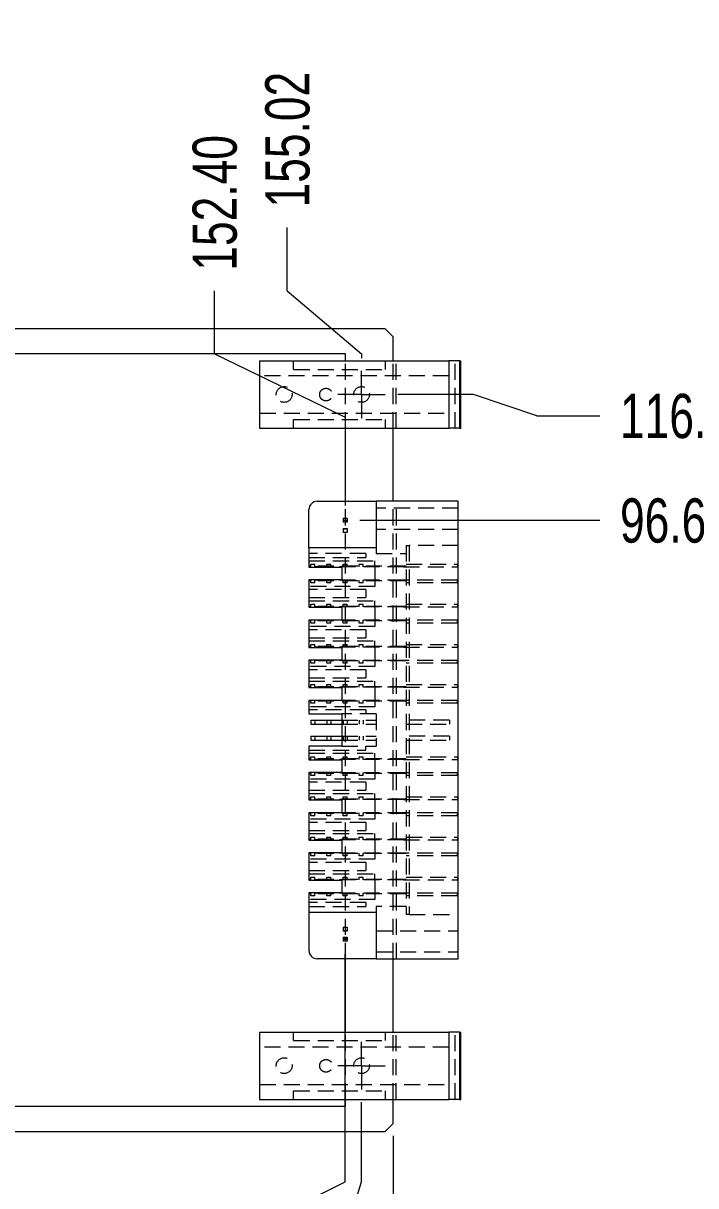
# Model space of a CAD drawing. Header units: millimetres. Extents: x 40 to 355, y 57 to 279.
# Drawn here: x 147.3 to 200.5, y 108.8 to 200.8 of the extents above; entities that cross this region are included whole.
import ezdxf

# ---------------------------------------------------------------- set-up
doc = ezdxf.new("R2010")
doc.units = ezdxf.units.MM
doc.linetypes.add('CENTERX2', pattern=[20.32, 12.7, -2.54, 2.54, -2.54])
doc.linetypes.add('HIDDEN', pattern=[1.905, 1.27, -0.635])
doc.styles.add('SLDTEXTSTYLE0', font='TXT', dxfattribs={"width": 0.75})
doc.dimstyles.new('SLDDIMSTYLE1', dxfattribs={"dimtxt": 3.5, "dimasz": 6, "dimexe": 0, "dimexo": 0.0625, "dimgap": 0.875, "dimtad": 0, "dimtih": 1, "dimtoh": 1, "dimlfac": 2, "dimrnd": 1e-09, "dimzin": 4, "dimdsep": 46, "dimtxsty": 'SLDTEXTSTYLE0', "dimblk1": 'NONE', "dimblk2": 'NONE', "dimsah": 1, "dimcen": 0.09, "dimadec": 0, "dimazin": 0, "dimtfac": 1, "dimtofl": 0, "dimtmove": 0, "dimatfit": 3, "dimldrblk": 'NONE', "dimfxl": 1, "dimtolj": 1, "dimtzin": 12, "dimarcsym": 0})
doc.dimstyles.new('SLDDIMSTYLE2', dxfattribs={"dimtxt": 3.5, "dimasz": 6, "dimexe": 0, "dimexo": 0.0625, "dimgap": 0.875, "dimtad": 0, "dimtih": 1, "dimtoh": 1, "dimlfac": 2, "dimrnd": 1e-09, "dimzin": 12, "dimdsep": 46, "dimtxsty": 'SLDTEXTSTYLE0', "dimblk1": 'NONE', "dimblk2": 'NONE', "dimsah": 1, "dimcen": 0.09, "dimadec": 0, "dimazin": 0, "dimtfac": 1, "dimtofl": 0, "dimtmove": 0, "dimatfit": 3, "dimldrblk": 'NONE', "dimfxl": 1, "dimtolj": 1, "dimtzin": 12, "dimarcsym": 0})

# ---------------------------------------------------------------- blocks, each defined once
blk = doc.blocks.new('*D8')
at = {"color": 7, "linetype": 'Continuous', "lineweight": 0, "transparency": 16777216}
for p, q in [((162.447, 174.645), (162.447, 179.645)), ((162.447, 174.645), (172.779, 169.645)), ((172.779, 169.645), (172.779, 162.647))]:
    blk.add_line(p, q, dxfattribs=at)
at = {"color": 7, "linetype": 'Continuous', "lineweight": 0, "transparency": 16777216, "insert": (160.713, 181.233), "char_height": 3.5, "attachment_point": 1, "rotation": 90, "style": 'SLDTEXTSTYLE0'}
blk.add_mtext('152.40', dxfattribs=at)
blk = doc.blocks.new('_NONE')
blk = doc.blocks.new('*D9')
at = {"color": 7, "linetype": 'Continuous', "lineweight": 0, "transparency": 16777216}
for p, q in [((172.779, 109.145), (172.779, 127.189)), ((162.764, 104.145), (172.779, 109.145)), ((162.764, 104.145), (162.764, 99.145))]:
    blk.add_line(p, q, dxfattribs=at)
at = {"color": 7, "linetype": 'Continuous', "lineweight": 0, "transparency": 16777216, "insert": (161.03, 83.336), "char_height": 3.5, "attachment_point": 1, "rotation": 90, "style": 'SLDTEXTSTYLE0'}
blk.add_mtext('152.40', dxfattribs=at)
blk = doc.blocks.new('*D10')
at = {"color": 7, "linetype": 'Continuous', "lineweight": 0, "transparency": 16777216}
for p, q in [((168.199, 179.645), (168.199, 184.645)), ((168.199, 179.645), (174.088, 174.645)), ((174.088, 174.645), (174.088, 174.318))]:
    blk.add_line(p, q, dxfattribs=at)
at = {"color": 7, "linetype": 'Continuous', "lineweight": 0, "transparency": 16777216, "insert": (166.465, 186.233), "char_height": 3.5, "attachment_point": 1, "rotation": 90, "style": 'SLDTEXTSTYLE0'}
blk.add_mtext('155.02', dxfattribs=at)
blk = doc.blocks.new('*D11')
at = {"color": 7, "linetype": 'Continuous', "lineweight": 0, "transparency": 16777216}
for p, q in [((174.088, 109.145), (174.088, 115.467)), ((172.485, 104.145), (174.088, 109.145)), ((172.485, 104.145), (172.485, 99.145))]:
    blk.add_line(p, q, dxfattribs=at)
at = {"color": 7, "linetype": 'Continuous', "lineweight": 0, "transparency": 16777216, "insert": (170.751, 83.336), "char_height": 3.5, "attachment_point": 1, "rotation": 90, "style": 'SLDTEXTSTYLE0'}
blk.add_mtext('155.02', dxfattribs=at)
blk = doc.blocks.new('*D12')
at = {"color": 7, "linetype": 'Continuous', "lineweight": 0, "transparency": 16777216}
blk.add_line((176.588, 112.78), (176.588, 99.145), dxfattribs=at)
at = {"color": 7, "linetype": 'Continuous', "lineweight": 0, "transparency": 16777216, "insert": (174.854, 83.336), "char_height": 3.5, "attachment_point": 1, "rotation": 90, "style": 'SLDTEXTSTYLE0'}
blk.add_mtext('160.02', dxfattribs=at)
blk = doc.blocks.new('*D17')
at = {"color": 7, "linetype": 'Continuous', "lineweight": 0, "transparency": 16777216}
blk.add_line((173.938, 161.489), (192.951, 161.489), dxfattribs=at)
at = {"color": 7, "linetype": 'Continuous', "lineweight": 0, "transparency": 16777216, "insert": (194.539, 163.223), "char_height": 3.5, "attachment_point": 1, "style": 'SLDTEXTSTYLE0'}
blk.add_mtext('96.69', dxfattribs=at)
blk = doc.blocks.new('*D18')
at = {"color": 7, "linetype": 'Continuous', "lineweight": 0, "transparency": 16777216}
for p, q in [((182.951, 171.443), (176.963, 171.443)), ((187.951, 169.76), (182.951, 171.443)), ((187.951, 169.76), (192.951, 169.76))]:
    blk.add_line(p, q, dxfattribs=at)
at = {"color": 7, "linetype": 'Continuous', "lineweight": 0, "transparency": 16777216, "insert": (194.539, 171.494), "char_height": 3.5, "attachment_point": 1, "style": 'SLDTEXTSTYLE0'}
blk.add_mtext('116.60', dxfattribs=at)
blk = doc.blocks.new('SW_CENTERMARKSYMBOL_0')
at = {"color": 0, "linetype": 'Continuous', "lineweight": 0}
for p, q in [((0, 1.25), (0, 1.875)), ((0, 0), (0, 1.25)), ((-1.25, 0), (-1.875, 0)), ((0, 0), (-1.25, 0)), ((0, 0), (0, -1.25)), ((0, 0), (1.25, 0)), ((1.25, 0), (1.875, 0)), ((0, -1.25), (0, -1.875))]:
    blk.add_line(p, q, dxfattribs=at)
blk = doc.blocks.new('SW_CENTERMARKSYMBOL_1')
at = {"color": 0, "linetype": 'Continuous', "lineweight": 0}
for p, q in [((0, 1.25), (0, 1.875)), ((0, 0), (0, 1.25)), ((-1.25, 0), (-1.875, 0)), ((0, 0), (-1.25, 0)), ((0, 0), (0, -1.25)), ((0, 0), (1.25, 0)), ((1.25, 0), (1.875, 0)), ((0, -1.25), (0, -1.875))]:
    blk.add_line(p, q, dxfattribs=at)

msp = doc.modelspace()

# ---------------------------------------------------------------- linework, layer by layer
at = {"color": 7, "linetype": 'Continuous', "lineweight": 15}
for p, q in [((175.9534, 176.6455), (113.4434, 176.6455)), ((175.9534, 176.6455), (176.5884, 176.0105)), ((176.5884, 174.1055), (176.5884, 176.0105)), ((172.8236, 174.6455), (114.0784, 174.6455)), ((166.0234, 174.1055), (180.9984, 174.1055)), ((166.0234, 174.1055), (166.0234, 168.7805)), ((172.8236, 174.1055), (172.8236, 174.6455)), ((180.9984, 174.1055), (180.9984, 168.7805)), ((181.838, 174.1055), (180.9984, 174.1055)), ((181.838, 174.1055), (181.838, 168.7805)), ((181.9484, 168.7805), (181.9484, 174.1055)), ((166.0234, 168.7805), (180.9984, 168.7805)), ((172.8236, 162.993), (172.8236, 168.7805)), ((176.5884, 162.993), (176.5884, 168.7805)), ((181.838, 168.7805), (180.9984, 168.7805)), ((170.5823, 162.993), (175.2305, 162.993)), ((175.2305, 162.993), (175.2305, 159.31)), ((181.7329, 162.993), (175.2305, 162.993)), ((181.7329, 126.798), (181.7329, 162.993)), ((169.9219, 159.31), (169.9219, 162.3326)), ((169.9219, 159.31), (169.9219, 157.786)), ((175.2305, 159.31), (169.9219, 159.31)), ((169.9219, 157.786), (172.5254, 157.786)), ((172.5254, 157.786), (172.5254, 156.77)), ((169.9219, 156.77), (169.9219, 154.611)), ((172.5254, 156.77), (169.9219, 156.77)), ((169.9219, 154.611), (172.5254, 154.611)), ((172.5254, 154.611), (172.5254, 153.595)), ((169.9219, 153.595), (169.9219, 151.436)), ((172.5254, 153.595), (169.9219, 153.595)), ((169.9219, 151.436), (172.5254, 151.436)), ((172.5254, 151.436), (172.5254, 150.42)), ((169.9219, 150.42), (169.9219, 148.261)), ((172.5254, 150.42), (169.9219, 150.42)), ((169.9219, 148.261), (172.5254, 148.261)), ((172.5254, 148.261), (172.5254, 147.245)), ((169.9219, 147.245), (169.9219, 146.1655)), ((172.5254, 147.245), (169.9219, 147.245)), ((169.9219, 146.1655), (172.5254, 146.1655)), ((170.0806, 145.6892), (170.0806, 145.3717)), ((170.0806, 145.6892), (172.5254, 145.6892)), ((170.0806, 145.3717), (172.5254, 145.3717)), ((172.5254, 146.1655), (172.5254, 143.6255)), ((170.0806, 144.4192), (170.0806, 144.1017)), ((170.0806, 144.4192), (172.5254, 144.4192)), ((169.9219, 143.6255), (169.9219, 142.546)), ((172.5254, 143.6255), (169.9219, 143.6255)), ((170.0806, 144.1017), (172.5254, 144.1017)), ((169.9219, 142.546), (172.5254, 142.546)), ((172.5254, 142.546), (172.5254, 141.53)), ((169.9219, 141.53), (169.9219, 139.371)), ((172.5254, 141.53), (169.9219, 141.53)), ((169.9219, 139.371), (172.5254, 139.371)), ((172.5254, 139.371), (172.5254, 138.355)), ((169.9219, 138.355), (169.9219, 136.196)), ((172.5254, 138.355), (169.9219, 138.355)), ((169.9219, 136.196), (172.5254, 136.196)), ((172.5254, 136.196), (172.5254, 135.18)), ((169.9219, 135.18), (169.9219, 133.021)), ((172.5254, 135.18), (169.9219, 135.18)), ((169.9219, 133.021), (172.5254, 133.021)), ((172.5254, 133.021), (172.5254, 132.005)), ((169.9219, 132.005), (169.9219, 130.481)), ((172.5254, 132.005), (169.9219, 132.005)), ((169.9219, 130.481), (175.2305, 130.481)), ((169.9219, 130.481), (169.9219, 127.4584)), ((175.2305, 130.481), (175.2305, 126.798)), ((175.2305, 126.798), (170.5823, 126.798)), ((172.8236, 121.0041), (172.8236, 126.798)), ((175.2305, 126.798), (181.7329, 126.798)), ((176.5884, 121.0041), (176.5884, 126.798)), ((166.0234, 121.0041), (166.0234, 115.6791)), ((166.0234, 121.0041), (180.9984, 121.0041)), ((180.9984, 121.0041), (180.9984, 115.6791)), ((181.838, 121.0041), (180.9984, 121.0041)), ((181.838, 121.0041), (181.838, 115.6791)), ((181.9484, 115.6791), (181.9484, 121.0041)), ((101.5149, 115.1455), (172.8236, 115.1455)), ((166.0234, 115.6791), (180.9984, 115.6791)), ((172.8236, 115.1455), (172.8236, 115.6791)), ((176.5884, 113.7805), (176.5884, 115.6791)), ((181.838, 115.6791), (180.9984, 115.6791)), ((101.8284, 113.1455), (175.9534, 113.1455)), ((176.5884, 113.7805), (175.9534, 113.1455))]:
    msp.add_line(p, q, dxfattribs=at)
at = {"color": 7, "linetype": 'HIDDEN', "lineweight": 0}
for p, q in [((168.7134, 173.4305), (168.7134, 174.1055)), ((172.8236, 168.7805), (172.8236, 174.1055)), ((175.9634, 174.1055), (175.9634, 173.4305)), ((176.5884, 168.7805), (176.5884, 174.1055)), ((176.8384, 168.7805), (176.8384, 174.1055)), ((181.4984, 168.7805), (181.4984, 174.1055)), ((180.9984, 172.908), (166.0234, 172.908)), ((168.7134, 173.4305), (175.9634, 173.4305)), ((166.0234, 169.958), (180.9984, 169.958)), ((168.7134, 168.7805), (168.7134, 169.4555)), ((168.7134, 169.4555), (175.9634, 169.4555)), ((175.9634, 169.4555), (175.9634, 168.7805)), ((172.8236, 126.798), (172.8236, 162.993)), ((176.5884, 126.798), (176.5884, 162.993)), ((176.8434, 126.798), (176.8434, 162.993)), ((181.7329, 162.4469), (175.2305, 162.4469)), ((172.6206, 161.6468), (172.6206, 161.3303)), ((172.6206, 161.6468), (172.9381, 161.6468)), ((172.6206, 161.3674), (172.9381, 161.3674)), ((172.9381, 161.3303), (172.6206, 161.3303)), ((172.9381, 161.6468), (172.9381, 161.3303)), ((172.6206, 160.8457), (172.6206, 160.5292)), ((172.6206, 160.8457), (172.9381, 160.8457)), ((172.6206, 160.8086), (172.9381, 160.8086)), ((172.9381, 160.5292), (172.6206, 160.5292)), ((172.9381, 160.8457), (172.9381, 160.5292)), ((181.7329, 160.7705), (175.2305, 160.7705)), ((175.2305, 159.31), (175.2305, 158.8655)), ((177.6054, 159.5005), (177.8594, 159.5005)), ((177.6054, 159.5005), (177.6054, 130.2905)), ((177.8594, 159.5005), (177.8594, 130.2905)), ((181.7329, 159.5005), (177.8594, 159.5005)), ((174.4177, 158.8655), (169.9219, 158.8655)), ((169.9219, 158.548), (174.4177, 158.548)), ((169.9219, 158.294), (175.1289, 158.294)), ((174.4177, 158.8655), (174.4177, 158.548)), ((175.1289, 157.805), (175.1289, 158.294)), ((175.2305, 158.8655), (177.6054, 158.8655)), ((177.6054, 157.8482), (169.9219, 157.8482)), ((170.0806, 157.8482), (170.0806, 158.0209)), ((170.0806, 158.0209), (170.3981, 158.0209)), ((170.0806, 157.805), (170.0806, 157.8482)), ((177.4149, 157.805), (170.0806, 157.805)), ((170.3981, 157.805), (170.3981, 158.0209)), ((171.3506, 158.0209), (171.6681, 158.0209)), ((171.3506, 157.805), (171.3506, 158.0209)), ((171.6681, 157.805), (171.6681, 158.0209)), ((172.6206, 158.0209), (172.9381, 158.0209)), ((172.6206, 157.805), (172.6206, 158.0209)), ((172.9381, 157.805), (172.9381, 158.0209)), ((173.8906, 157.805), (173.8906, 158.0209)), ((173.8906, 158.0209), (174.2081, 158.0209)), ((174.2081, 157.805), (174.2081, 158.0209)), ((175.1289, 157.805), (175.1289, 156.7509)), ((177.4149, 157.805), (177.4149, 157.8482)), ((177.4149, 157.805), (181.6694, 157.805)), ((177.6054, 158.0209), (181.6694, 158.0209)), ((181.6694, 158.0209), (181.6694, 157.805)), ((177.6054, 156.7078), (169.9219, 156.7078)), ((177.4149, 156.7509), (170.0806, 156.7509)), ((170.0806, 156.7509), (170.0806, 156.7078)), ((170.0806, 156.535), (170.0806, 156.7078)), ((170.3981, 156.535), (170.0806, 156.535)), ((170.3981, 156.535), (170.3981, 156.7509)), ((171.3506, 156.535), (171.3506, 156.7509)), ((171.6681, 156.535), (171.3506, 156.535)), ((171.6681, 156.535), (171.6681, 156.7509)), ((172.6206, 156.535), (172.6206, 156.7509)), ((172.9381, 156.535), (172.6206, 156.535)), ((172.9381, 156.535), (172.9381, 156.7509)), ((173.8906, 156.535), (173.8906, 156.7509)), ((174.2081, 156.535), (173.8906, 156.535)), ((174.2081, 156.535), (174.2081, 156.7509)), ((175.1289, 156.7509), (175.1289, 156.262)), ((177.4149, 156.7078), (177.4149, 156.7509)), ((181.6694, 156.7509), (177.4149, 156.7509)), ((181.6694, 156.535), (177.6054, 156.535)), ((181.6694, 156.535), (181.6694, 156.7509)), ((175.1289, 156.262), (169.9219, 156.262)), ((174.4177, 156.008), (169.9219, 156.008)), ((174.4177, 156.008), (174.4177, 155.373)), ((169.9219, 155.373), (174.4177, 155.373)), ((169.9219, 155.119), (175.1289, 155.119)), ((177.6054, 154.6732), (169.9219, 154.6732)), ((170.0806, 154.6732), (170.0806, 154.8459)), ((170.0806, 154.8459), (170.3981, 154.8459)), ((170.0806, 154.63), (170.0806, 154.6732)), ((177.4149, 154.63), (170.0806, 154.63)), ((170.3981, 154.63), (170.3981, 154.8459)), ((171.3506, 154.63), (171.3506, 154.8459)), ((171.3506, 154.8459), (171.6681, 154.8459)), ((171.6681, 154.63), (171.6681, 154.8459)), ((172.6206, 154.63), (172.6206, 154.8459)), ((172.6206, 154.8459), (172.9381, 154.8459)), ((172.9381, 154.63), (172.9381, 154.8459)), ((173.8906, 154.63), (173.8906, 154.8459)), ((173.8906, 154.8459), (174.2081, 154.8459)), ((174.2081, 154.63), (174.2081, 154.8459)), ((175.1289, 154.63), (175.1289, 155.119)), ((175.1289, 154.63), (175.1289, 153.5759)), ((177.4149, 154.63), (177.4149, 154.6732)), ((177.4149, 154.63), (181.6694, 154.63)), ((177.6054, 154.8459), (181.6694, 154.8459)), ((181.6694, 154.8459), (181.6694, 154.63)), ((177.6054, 153.5328), (169.9219, 153.5328)), ((175.1289, 153.087), (169.9219, 153.087)), ((174.4177, 152.833), (169.9219, 152.833)), ((177.4149, 153.5759), (170.0806, 153.5759)), ((170.0806, 153.5759), (170.0806, 153.5328)), ((170.0806, 153.36), (170.0806, 153.5328)), ((170.3981, 153.36), (170.0806, 153.36)), ((170.3981, 153.36), (170.3981, 153.5759)), ((171.3506, 153.36), (171.3506, 153.5759)), ((171.6681, 153.36), (171.3506, 153.36)), ((171.6681, 153.36), (171.6681, 153.5759)), ((172.6206, 153.36), (172.6206, 153.5759)), ((172.9381, 153.36), (172.6206, 153.36)), ((172.9381, 153.36), (172.9381, 153.5759)), ((173.8906, 153.36), (173.8906, 153.5759)), ((174.2081, 153.36), (173.8906, 153.36)), ((174.2081, 153.36), (174.2081, 153.5759)), ((174.4177, 152.833), (174.4177, 152.198)), ((175.1289, 153.5759), (175.1289, 153.087)), ((177.4149, 153.5328), (177.4149, 153.5759)), ((181.6694, 153.5759), (177.4149, 153.5759)), ((181.6694, 153.36), (177.6054, 153.36)), ((181.6694, 153.36), (181.6694, 153.5759)), ((169.9219, 152.198), (174.4177, 152.198)), ((169.9219, 151.944), (175.1289, 151.944)), ((175.1289, 151.455), (175.1289, 151.944)), ((177.6054, 151.4982), (169.9219, 151.4982)), ((170.0806, 151.4982), (170.0806, 151.6709)), ((170.0806, 151.6709), (170.3981, 151.6709)), ((170.0806, 151.455), (170.0806, 151.4982)), ((177.4149, 151.455), (170.0806, 151.455)), ((170.3981, 151.455), (170.3981, 151.6709)), ((171.3506, 151.455), (171.3506, 151.6709)), ((171.3506, 151.6709), (171.6681, 151.6709)), ((171.6681, 151.455), (171.6681, 151.6709)), ((172.6206, 151.6709), (172.9381, 151.6709)), ((172.6206, 151.455), (172.6206, 151.6709)), ((172.9381, 151.455), (172.9381, 151.6709)), ((173.8906, 151.455), (173.8906, 151.6709)), ((173.8906, 151.6709), (174.2081, 151.6709)), ((174.2081, 151.455), (174.2081, 151.6709)), ((175.1289, 151.455), (175.1289, 150.4009)), ((177.4149, 151.455), (177.4149, 151.4982)), ((177.4149, 151.455), (181.6694, 151.455)), ((177.6054, 151.6709), (181.6694, 151.6709)), ((181.6694, 151.6709), (181.6694, 151.455)), ((177.6054, 150.3578), (169.9219, 150.3578)), ((175.1289, 149.912), (169.9219, 149.912)), ((177.4149, 150.4009), (170.0806, 150.4009)), ((170.0806, 150.4009), (170.0806, 150.3578)), ((170.0806, 150.185), (170.0806, 150.3578)), ((170.3981, 150.185), (170.0806, 150.185)), ((170.3981, 150.185), (170.3981, 150.4009)), ((171.3506, 150.185), (171.3506, 150.4009)), ((171.6681, 150.185), (171.3506, 150.185)), ((171.6681, 150.185), (171.6681, 150.4009)), ((172.6206, 150.185), (172.6206, 150.4009)), ((172.9381, 150.185), (172.6206, 150.185)), ((172.9381, 150.185), (172.9381, 150.4009)), ((173.8906, 150.185), (173.8906, 150.4009)), ((174.2081, 150.185), (173.8906, 150.185)), ((174.2081, 150.185), (174.2081, 150.4009)), ((175.1289, 150.4009), (175.1289, 149.912)), ((177.4149, 150.3578), (177.4149, 150.4009)), ((181.6694, 150.4009), (177.4149, 150.4009)), ((181.6694, 150.185), (177.6054, 150.185)), ((181.6694, 150.185), (181.6694, 150.4009)), ((174.4177, 149.658), (169.9219, 149.658)), ((169.9219, 149.023), (174.4177, 149.023)), ((174.4177, 149.658), (174.4177, 149.023)), ((169.9219, 148.769), (175.1289, 148.769)), ((177.6054, 148.3232), (169.9219, 148.3232)), ((170.0806, 148.4959), (170.3981, 148.4959)), ((170.0806, 148.3232), (170.0806, 148.4959)), ((170.0806, 148.28), (170.0806, 148.3232)), ((177.4149, 148.28), (170.0806, 148.28)), ((170.3981, 148.28), (170.3981, 148.4959)), ((171.3506, 148.4959), (171.6681, 148.4959)), ((171.3506, 148.28), (171.3506, 148.4959)), ((171.6681, 148.28), (171.6681, 148.4959)), ((172.6206, 148.4959), (172.9381, 148.4959)), ((172.6206, 148.28), (172.6206, 148.4959)), ((172.9381, 148.28), (172.9381, 148.4959)), ((173.8906, 148.4959), (174.2081, 148.4959)), ((173.8906, 148.28), (173.8906, 148.4959)), ((174.2081, 148.28), (174.2081, 148.4959)), ((175.1289, 148.28), (175.1289, 148.769)), ((175.1289, 148.28), (175.1289, 147.2259)), ((177.4149, 148.28), (177.4149, 148.3232)), ((177.4149, 148.28), (181.6694, 148.28)), ((177.6054, 148.4959), (181.6694, 148.4959)), ((181.6694, 148.4959), (181.6694, 148.28)), ((177.6054, 147.1828), (169.9219, 147.1828)), ((177.4149, 147.2259), (170.0806, 147.2259)), ((170.0806, 147.2259), (170.0806, 147.1828)), ((170.0806, 147.01), (170.0806, 147.1828)), ((170.3981, 147.01), (170.3981, 147.2259)), ((171.3506, 147.01), (171.3506, 147.2259)), ((171.6681, 147.01), (171.6681, 147.2259)), ((172.6206, 147.01), (172.6206, 147.2259)), ((172.9381, 147.01), (172.9381, 147.2259)), ((173.8906, 147.01), (173.8906, 147.2259)), ((174.2081, 147.01), (174.2081, 147.2259)), ((175.1289, 147.2259), (175.1289, 146.737)), ((177.4149, 147.1828), (177.4149, 147.2259)), ((181.6694, 147.2259), (177.4149, 147.2259)), ((181.6694, 147.01), (181.6694, 147.2259)), ((175.1289, 146.737), (169.9219, 146.737)), ((174.4177, 146.483), (169.9219, 146.483)), ((170.3981, 147.01), (170.0806, 147.01)), ((171.6681, 147.01), (171.3506, 147.01)), ((172.9381, 147.01), (172.6206, 147.01)), ((174.2081, 147.01), (173.8906, 147.01)), ((174.4177, 146.483), (174.4177, 146.1655)), ((181.6694, 147.01), (177.6054, 147.01)), ((170.3981, 145.6892), (170.3981, 145.3717)), ((171.3506, 145.6892), (171.3506, 145.3717)), ((171.6681, 145.6892), (171.6681, 145.3717)), ((175.2305, 146.1655), (172.5254, 146.1655)), ((172.5254, 145.6892), (175.2305, 145.6892)), ((172.5254, 145.3717), (175.2305, 145.3717)), ((172.6206, 145.6892), (172.6206, 145.3717)), ((172.9381, 145.6892), (172.9381, 145.3717)), ((173.8906, 145.6892), (173.8906, 145.3717)), ((174.2081, 145.6892), (174.2081, 145.3717)), ((175.2305, 146.1655), (175.2305, 143.6255)), ((181.0344, 145.6892), (177.6054, 145.6892)), ((177.6054, 145.3717), (181.0344, 145.3717)), ((181.0344, 145.6892), (181.0344, 145.3717)), ((170.3981, 144.4192), (170.3981, 144.1017)), ((171.3506, 144.4192), (171.3506, 144.1017)), ((171.6681, 144.4192), (171.6681, 144.1017)), ((172.5254, 144.4192), (175.2305, 144.4192)), ((172.6206, 144.4192), (172.6206, 144.1017)), ((172.9381, 144.4192), (172.9381, 144.1017)), ((173.8906, 144.4192), (173.8906, 144.1017)), ((174.2081, 144.4192), (174.2081, 144.1017)), ((181.0344, 144.4192), (177.6054, 144.4192)), ((181.0344, 144.4192), (181.0344, 144.1017)), ((172.5254, 144.1017), (175.2305, 144.1017)), ((172.5254, 143.6255), (175.2305, 143.6255)), ((174.4177, 143.308), (174.4177, 143.6255)), ((177.6054, 144.1017), (181.0344, 144.1017)), ((169.9219, 143.308), (174.4177, 143.308)), ((169.9219, 143.054), (175.1289, 143.054)), ((177.6054, 142.6082), (169.9219, 142.6082)), ((170.0806, 142.7809), (170.3981, 142.7809)), ((170.0806, 142.6082), (170.0806, 142.7809)), ((170.0806, 142.565), (170.0806, 142.6082)), ((177.4149, 142.565), (170.0806, 142.565)), ((170.3981, 142.565), (170.3981, 142.7809)), ((171.3506, 142.565), (171.3506, 142.7809)), ((171.3506, 142.7809), (171.6681, 142.7809)), ((171.6681, 142.565), (171.6681, 142.7809)), ((172.6206, 142.565), (172.6206, 142.7809)), ((172.6206, 142.7809), (172.9381, 142.7809)), ((172.9381, 142.565), (172.9381, 142.7809)), ((173.8906, 142.7809), (174.2081, 142.7809)), ((173.8906, 142.565), (173.8906, 142.7809)), ((174.2081, 142.565), (174.2081, 142.7809)), ((175.1289, 142.565), (175.1289, 143.054)), ((175.1289, 142.565), (175.1289, 141.5109)), ((177.4149, 142.565), (177.4149, 142.6082)), ((177.4149, 142.565), (181.6694, 142.565)), ((177.6054, 142.7809), (181.6694, 142.7809)), ((181.6694, 142.7809), (181.6694, 142.565)), ((177.6054, 141.4678), (169.9219, 141.4678)), ((175.1289, 141.022), (169.9219, 141.022)), ((174.4177, 140.768), (169.9219, 140.768)), ((177.4149, 141.5109), (170.0806, 141.5109)), ((170.0806, 141.5109), (170.0806, 141.4678)), ((170.0806, 141.295), (170.0806, 141.4678)), ((170.3981, 141.295), (170.0806, 141.295)), ((170.3981, 141.295), (170.3981, 141.5109)), ((171.3506, 141.295), (171.3506, 141.5109)), ((171.6681, 141.295), (171.3506, 141.295)), ((171.6681, 141.295), (171.6681, 141.5109)), ((172.6206, 141.295), (172.6206, 141.5109)), ((172.9381, 141.295), (172.6206, 141.295)), ((172.9381, 141.295), (172.9381, 141.5109)), ((173.8906, 141.295), (173.8906, 141.5109)), ((174.2081, 141.295), (173.8906, 141.295)), ((174.2081, 141.295), (174.2081, 141.5109)), ((174.4177, 140.768), (174.4177, 140.133)), ((175.1289, 141.5109), (175.1289, 141.022)), ((177.4149, 141.4678), (177.4149, 141.5109)), ((181.6694, 141.5109), (177.4149, 141.5109)), ((181.6694, 141.295), (177.6054, 141.295)), ((181.6694, 141.295), (181.6694, 141.5109)), ((169.9219, 140.133), (174.4177, 140.133)), ((169.9219, 139.879), (175.1289, 139.879)), ((175.1289, 139.39), (175.1289, 139.879)), ((177.6054, 139.4332), (169.9219, 139.4332)), ((170.0806, 139.4332), (170.0806, 139.6059)), ((170.0806, 139.6059), (170.3981, 139.6059)), ((170.0806, 139.39), (170.0806, 139.4332)), ((177.4149, 139.39), (170.0806, 139.39)), ((170.3981, 139.39), (170.3981, 139.6059)), ((171.3506, 139.39), (171.3506, 139.6059)), ((171.3506, 139.6059), (171.6681, 139.6059)), ((171.6681, 139.39), (171.6681, 139.6059)), ((172.6206, 139.6059), (172.9381, 139.6059)), ((172.6206, 139.39), (172.6206, 139.6059)), ((172.9381, 139.39), (172.9381, 139.6059)), ((173.8906, 139.6059), (174.2081, 139.6059)), ((173.8906, 139.39), (173.8906, 139.6059)), ((174.2081, 139.39), (174.2081, 139.6059)), ((175.1289, 139.39), (175.1289, 138.3359)), ((177.4149, 139.39), (177.4149, 139.4332)), ((177.4149, 139.39), (181.6694, 139.39)), ((177.6054, 139.6059), (181.6694, 139.6059)), ((181.6694, 139.6059), (181.6694, 139.39)), ((177.6054, 138.2928), (169.9219, 138.2928)), ((170.0806, 138.3359), (170.0806, 138.2928)), ((177.4149, 138.3359), (170.0806, 138.3359)), ((170.0806, 138.12), (170.0806, 138.2928)), ((170.3981, 138.12), (170.0806, 138.12)), ((170.3981, 138.12), (170.3981, 138.3359)), ((171.3506, 138.12), (171.3506, 138.3359)), ((171.6681, 138.12), (171.3506, 138.12)), ((171.6681, 138.12), (171.6681, 138.3359)), ((172.6206, 138.12), (172.6206, 138.3359)), ((172.9381, 138.12), (172.6206, 138.12)), ((172.9381, 138.12), (172.9381, 138.3359)), ((173.8906, 138.12), (173.8906, 138.3359)), ((174.2081, 138.12), (173.8906, 138.12)), ((174.2081, 138.12), (174.2081, 138.3359)), ((175.1289, 138.3359), (175.1289, 137.847)), ((177.4149, 138.2928), (177.4149, 138.3359)), ((181.6694, 138.3359), (177.4149, 138.3359)), ((181.6694, 138.12), (177.6054, 138.12)), ((181.6694, 138.12), (181.6694, 138.3359)), ((175.1289, 137.847), (169.9219, 137.847)), ((174.4177, 137.593), (169.9219, 137.593)), ((174.4177, 137.593), (174.4177, 136.958)), ((169.9219, 136.958), (174.4177, 136.958)), ((169.9219, 136.704), (175.1289, 136.704)), ((177.6054, 136.2582), (169.9219, 136.2582)), ((170.0806, 136.2582), (170.0806, 136.4309)), ((170.0806, 136.4309), (170.3981, 136.4309)), ((170.0806, 136.215), (170.0806, 136.2582)), ((177.4149, 136.215), (170.0806, 136.215)), ((170.3981, 136.215), (170.3981, 136.4309)), ((171.3506, 136.215), (171.3506, 136.4309)), ((171.3506, 136.4309), (171.6681, 136.4309)), ((171.6681, 136.215), (171.6681, 136.4309)), ((172.6206, 136.4309), (172.9381, 136.4309)), ((172.6206, 136.215), (172.6206, 136.4309)), ((172.9381, 136.215), (172.9381, 136.4309)), ((173.8906, 136.215), (173.8906, 136.4309)), ((173.8906, 136.4309), (174.2081, 136.4309)), ((174.2081, 136.215), (174.2081, 136.4309)), ((175.1289, 136.215), (175.1289, 136.704)), ((175.1289, 136.215), (175.1289, 135.1609)), ((177.4149, 136.215), (177.4149, 136.2582)), ((177.4149, 136.215), (181.6694, 136.215)), ((177.6054, 136.4309), (181.6694, 136.4309)), ((181.6694, 136.4309), (181.6694, 136.215)), ((177.6054, 135.1178), (169.9219, 135.1178)), ((175.1289, 134.672), (169.9219, 134.672)), ((174.4177, 134.418), (169.9219, 134.418)), ((177.4149, 135.1609), (170.0806, 135.1609)), ((170.0806, 135.1609), (170.0806, 135.1178)), ((170.0806, 134.945), (170.0806, 135.1178)), ((170.3981, 134.945), (170.0806, 134.945)), ((170.3981, 134.945), (170.3981, 135.1609)), ((171.3506, 134.945), (171.3506, 135.1609)), ((171.6681, 134.945), (171.3506, 134.945)), ((171.6681, 134.945), (171.6681, 135.1609)), ((172.6206, 134.945), (172.6206, 135.1609)), ((172.9381, 134.945), (172.6206, 134.945)), ((172.9381, 134.945), (172.9381, 135.1609)), ((173.8906, 134.945), (173.8906, 135.1609)), ((174.2081, 134.945), (173.8906, 134.945)), ((174.2081, 134.945), (174.2081, 135.1609)), ((174.4177, 134.418), (174.4177, 133.783)), ((175.1289, 135.1609), (175.1289, 134.672)), ((177.4149, 135.1178), (177.4149, 135.1609)), ((181.6694, 135.1609), (177.4149, 135.1609)), ((181.6694, 134.945), (177.6054, 134.945)), ((181.6694, 134.945), (181.6694, 135.1609)), ((169.9219, 133.783), (174.4177, 133.783)), ((169.9219, 133.529), (175.1289, 133.529)), ((175.1289, 133.04), (175.1289, 133.529)), ((177.6054, 133.0832), (169.9219, 133.0832)), ((170.0806, 133.2559), (170.3981, 133.2559)), ((170.0806, 133.0832), (170.0806, 133.2559)), ((170.0806, 133.04), (170.0806, 133.0832)), ((177.4149, 133.04), (170.0806, 133.04)), ((170.3981, 133.04), (170.3981, 133.2559)), ((171.3506, 133.2559), (171.6681, 133.2559)), ((171.3506, 133.04), (171.3506, 133.2559)), ((171.6681, 133.04), (171.6681, 133.2559)), ((172.6206, 133.2559), (172.9381, 133.2559)), ((172.6206, 133.04), (172.6206, 133.2559)), ((172.9381, 133.04), (172.9381, 133.2559)), ((173.8906, 133.2559), (174.2081, 133.2559)), ((173.8906, 133.04), (173.8906, 133.2559)), ((174.2081, 133.04), (174.2081, 133.2559)), ((175.1289, 133.04), (175.1289, 131.9859)), ((177.4149, 133.04), (177.4149, 133.0832)), ((177.4149, 133.04), (181.6694, 133.04)), ((177.6054, 133.2559), (181.6694, 133.2559)), ((181.6694, 133.2559), (181.6694, 133.04)), ((177.6054, 131.9428), (169.9219, 131.9428)), ((177.4149, 131.9859), (170.0806, 131.9859)), ((170.0806, 131.9859), (170.0806, 131.9428)), ((170.0806, 131.77), (170.0806, 131.9428)), ((170.3981, 131.77), (170.0806, 131.77)), ((170.3981, 131.77), (170.3981, 131.9859)), ((171.3506, 131.77), (171.3506, 131.9859)), ((171.6681, 131.77), (171.3506, 131.77)), ((171.6681, 131.77), (171.6681, 131.9859)), ((172.6206, 131.77), (172.6206, 131.9859)), ((172.9381, 131.77), (172.6206, 131.77)), ((172.9381, 131.77), (172.9381, 131.9859)), ((173.8906, 131.77), (173.8906, 131.9859)), ((174.2081, 131.77), (173.8906, 131.77)), ((174.2081, 131.77), (174.2081, 131.9859)), ((175.1289, 131.9859), (175.1289, 131.497)), ((177.4149, 131.9428), (177.4149, 131.9859)), ((181.6694, 131.9859), (177.4149, 131.9859)), ((181.6694, 131.77), (177.6054, 131.77)), ((181.6694, 131.77), (181.6694, 131.9859)), ((175.1289, 131.497), (169.9219, 131.497)), ((174.4177, 131.243), (169.9219, 131.243)), ((169.9219, 130.9255), (174.4177, 130.9255)), ((174.4177, 131.243), (174.4177, 130.9255)), ((175.2305, 130.9255), (175.2305, 130.481)), ((177.6054, 130.9255), (175.2305, 130.9255)), ((177.8594, 130.2905), (177.6054, 130.2905)), ((177.8594, 130.2905), (181.7329, 130.2905)), ((172.6206, 129.3062), (172.6206, 128.9897)), ((172.6206, 129.3062), (172.9381, 129.3062)), ((172.6206, 129.0268), (172.9381, 129.0268)), ((172.9381, 128.9897), (172.6206, 128.9897)), ((172.9381, 129.3062), (172.9381, 128.9897)), ((175.2305, 129.0205), (181.7329, 129.0205)), ((172.6206, 128.5052), (172.6206, 128.1886)), ((172.6206, 128.5052), (172.9381, 128.5052)), ((172.6206, 128.468), (172.9381, 128.468)), ((172.9381, 128.1886), (172.6206, 128.1886)), ((172.9381, 128.5052), (172.9381, 128.1886)), ((175.2305, 127.3441), (181.7329, 127.3441)), ((168.7134, 120.3291), (168.7134, 121.0041)), ((172.8236, 115.6791), (172.8236, 121.0041)), ((175.9634, 121.0041), (175.9634, 120.3291)), ((176.5884, 115.6791), (176.5884, 121.0041)), ((176.8384, 115.6791), (176.8384, 121.0041)), ((181.4984, 115.6791), (181.4984, 121.0041)), ((180.9984, 119.8066), (166.0234, 119.8066)), ((168.7134, 120.3291), (175.9634, 120.3291)), ((166.0234, 116.8566), (180.9984, 116.8566)), ((168.7134, 116.3541), (175.9634, 116.3541)), ((168.7134, 115.6791), (168.7134, 116.3541)), ((175.9634, 116.3541), (175.9634, 115.6791))]:
    msp.add_line(p, q, dxfattribs=at)
at = {"color": 7, "linetype": 'CENTERX2', "lineweight": 0}
for p, q in [((172.6206, 161.4885), (172.9381, 161.4885)), ((172.7794, 161.6468), (172.7794, 161.3303)), ((172.6206, 128.3469), (172.9381, 128.3469)), ((172.7794, 128.468), (172.7794, 128.1886))]:
    msp.add_line(p, q, dxfattribs=at)
at = {"color": 7, "linetype": 'HIDDEN', "lineweight": 0}
for centre in [(167.9634, 171.443), (174.0884, 171.443), (167.9634, 118.3416), (174.0884, 118.3416)]:
    msp.add_circle(centre, 0.625, dxfattribs=at)
at = {"color": 7, "linetype": 'Continuous', "lineweight": 15}
for centre, start, end in [((170.5823, 162.3326), 90, 180), ((170.5823, 127.4584), 180, 270)]:
    msp.add_arc(centre, 0.6604, start, end, dxfattribs=at)
for points in [[(181.838, 174.1055), (181.8674, 174.1055), (181.9263, 174.1055), (181.9475, 174.1055), (181.9483, 174.1055), (181.9484, 174.1055)], [(181.838, 168.7805), (181.8674, 168.7805), (181.9263, 168.7805), (181.9475, 168.7805), (181.9483, 168.7805), (181.9484, 168.7805)], [(181.838, 121.0041), (181.8674, 121.0041), (181.9263, 121.0041), (181.9475, 121.0041), (181.9483, 121.0041), (181.9484, 121.0041)], [(181.838, 115.6791), (181.8674, 115.6791), (181.9263, 115.6791), (181.9475, 115.6791), (181.9483, 115.6791), (181.9484, 115.6791)]]:
    msp.add_open_spline(points, degree=3, knots=[0, 0, 0, 0, 0.4717412, 0.943485, 1, 1, 1, 1], dxfattribs=at)
at = {"color": 7, "linetype": 'HIDDEN', "lineweight": 0}
for points, knots in [([(170.7734, 171.433), (170.7786, 171.3785), (170.789, 171.2696), (170.8699, 171.1235), (170.9913, 171.0085), (171.1477, 170.939), (171.3168, 170.9258), (171.4763, 170.9667), (171.6144, 171.0551), (171.7196, 171.1866), (171.7759, 171.3485), (171.7753, 171.5171), (171.722, 171.6726), (171.6221, 171.8041), (171.4814, 171.8984), (171.3156, 171.9407), (171.1491, 171.9263), (170.9989, 171.8614), (170.876, 171.7509), (170.79, 171.6025), (170.7789, 171.4888), (170.7734, 171.433)], [0, 0, 0, 0, 0.0516564, 0.103249, 0.1565112, 0.2113375, 0.2642399, 0.3146515, 0.3659169, 0.4199524, 0.474528, 0.5266597, 0.5772403, 0.6291927, 0.6835822, 0.7378604, 0.7892586, 0.8396391, 0.8922913, 0.9470706, 1, 1, 1, 1]), ([(170.7734, 118.3316), (170.7786, 118.2771), (170.789, 118.1682), (170.8699, 118.0222), (170.9913, 117.9071), (171.1477, 117.8376), (171.3168, 117.8245), (171.4763, 117.8653), (171.6144, 117.9538), (171.7196, 118.0853), (171.7759, 118.2471), (171.7753, 118.4157), (171.722, 118.5713), (171.6221, 118.7027), (171.4814, 118.7971), (171.3156, 118.8393), (171.1491, 118.8249), (170.9989, 118.76), (170.876, 118.6495), (170.79, 118.5011), (170.7789, 118.3875), (170.7734, 118.3316)], [0, 0, 0, 0, 0.0516564, 0.103249, 0.1565112, 0.2113375, 0.2642399, 0.3146515, 0.3659172, 0.4199523, 0.4745279, 0.5266596, 0.5772402, 0.6291926, 0.683582, 0.7378603, 0.7892584, 0.8396387, 0.8922913, 0.9470706, 1, 1, 1, 1])]:
    msp.add_open_spline(points, degree=3, knots=knots, dxfattribs=at)

# ---------------------------------------------------------------- block references
at = {"color": 7, "linetype": 'Continuous', "lineweight": 0}
for name, p in [('SW_CENTERMARKSYMBOL_0', (174.0884, 171.443)), ('SW_CENTERMARKSYMBOL_1', (174.0884, 118.3416))]:
    msp.add_blockref(name, p, dxfattribs=at)

# ---------------------------------------------------------------- dimensions: what is measured, and where the dimension line sits
for feature_location, offset, dtype, origin, dimstyle, picture, middle in [((174.0884, 173.318, 0.05), (-5.8897, 11.3275), 1, (96.5784, 129.1455, 0.05), 'SLDDIMSTYLE2', '*D10', (168.1987, 193.3438)), ((172.7794, 161.6468, 0.05), (-10.3325, 17.9987), 1, (96.5784, 129.1455, 0.05), 'SLDDIMSTYLE1', '*D8', (162.4468, 188.3438)), ((175.9633630281, 171.4429894247, 0.05), (16.9879551807, -1.6825876831), 0, (101.8283630281, 113.1454893891, 0.05), 'SLDDIMSTYLE1', '*D18', (201.6496692788, 169.7604017416)), ((172.9381, 161.4885, 0.05), (20.0132, 0), 0, (101.8284, 113.1455, 0.05), 'SLDDIMSTYLE2', '*D17', (200.357, 161.4885)), ((172.7794, 128.1886, 0.05), (-10.015, -29.0431), 1, (96.5784, 129.1455, 0.05), 'SLDDIMSTYLE1', '*D9', (162.7643, 90.4471)), ((174.0884, 116.4666, 0.05), (-1.6029, -17.3211), 1, (96.5784, 129.1455, 0.05), 'SLDDIMSTYLE2', '*D11', (172.4855, 90.4471)), ((176.5884, 113.7805, 0.05), (0, -14.635), 1, (96.5784, 129.1455, 0.05), 'SLDDIMSTYLE2', '*D12', (176.5884, 90.4471))]:
    dim = msp.add_ordinate_dim(feature_location=feature_location, offset=offset, dtype=dtype, origin=origin, dimstyle=dimstyle, dxfattribs=at)
    dim.commit()
    dim.dimension.update_dxf_attribs({"geometry": picture, "text_midpoint": middle})

doc.saveas('drawing.dxf')
